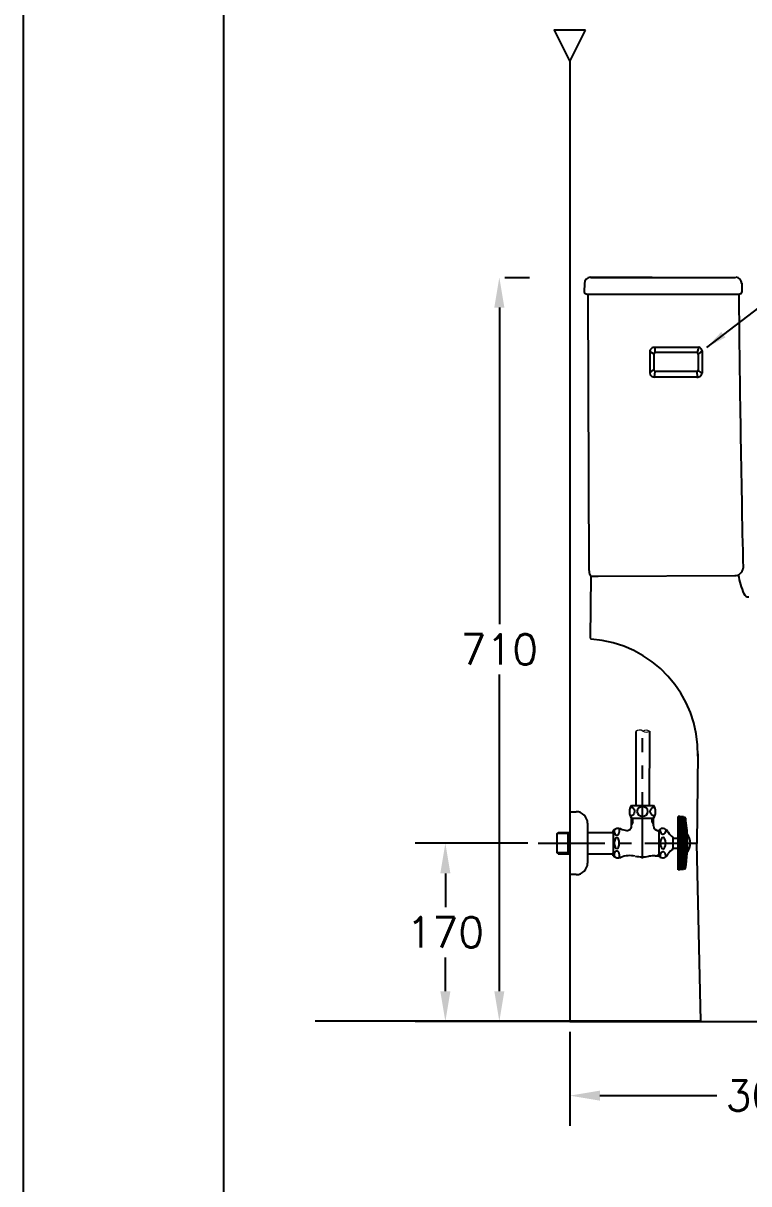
# Model space of a CAD drawing. Extents: x 61277 to 63703, y 58052 to 61482.
# Drawn here: x 61277 to 61969, y 58801 to 59908 of the extents above; entities that cross this region are included whole.
import ezdxf

# ---------------------------------------------------------------- set-up
doc = ezdxf.new("R2010")
doc.units = 0
doc.header["$MEASUREMENT"] = 0
doc.linetypes.add('CENTER', pattern=[50.8, 31.75, -6.35, 6.35, -6.35])
doc.layers.get('0').update_dxf_attribs({"linetype": 'CONTINUOUS'})
doc.layers.get('Defpoints').update_dxf_attribs({"linetype": 'CONTINUOUS'})
for name, color, linetype in [('1', 2, 'CONTINUOUS'), ('6', 5, 'CONTINUOUS'), ('CENTER', 1, 'CONTINUOUS'), ('DEFAULT', 7, 'CONTINUOUS'), ('Dim', 4, 'CONTINUOUS'), ('FAUCET', 4, 'CONTINUOUS'), ('MAIN', 7, 'CONTINUOUS'), ('YA', 7, 'CONTINUOUS')]:
    doc.layers.add(name, color=color, linetype=linetype)
doc.layers.add('AM_4', color=40, linetype='CONTINUOUS', lineweight=13)
doc.styles.add('h', font='', dxfattribs={"height": 30})
doc.styles.get("Standard").update_dxf_attribs({"font": 'txt.shx', "bigfont": 'ghs.shx'})
doc.styles.get('h').set_extended_font_data('Haansoft Batang')
doc.dimstyles.new('SERIM', dxfattribs={"dimscale": 10, "dimtxt": 3, "dimasz": 2, "dimexe": 1, "dimexo": 1.5, "dimgap": 1, "dimtad": 1, "dimtoh": 1, "dimdec": 0, "dimdsep": 46, "dimtxsty": 'h', "dimcen": -0.3, "dimclrt": 2, "dimadec": 0, "dimazin": 0, "dimtfac": 1, "dimtdec": 0, "dimtmove": 1, "dimatfit": 3, "dimfxl": 0, "dimtolj": 1, "dimtzin": 0, "dimarcsym": 0})
doc.dimstyles.get("Standard").update_dxf_attribs({"dimtxt": 0.18, "dimasz": 0.18, "dimexe": 0.18, "dimexo": 0.0625, "dimgap": 0.09, "dimtad": 0, "dimtih": 1, "dimtoh": 1, "dimdec": 4, "dimzin": 0, "dimdsep": 46, "dimtxsty": 'Standard', "dimcen": 0.09, "dimadec": 0, "dimazin": 0, "dimtfac": 1, "dimtdec": 4, "dimtofl": 0, "dimtmove": 0, "dimatfit": 0, "dimfxl": 0, "dimtolj": 1, "dimtzin": 0, "dimarcsym": 0})
doc.dimstyles.new('Standard$0', dxfattribs={"dimtxt": 0.18, "dimasz": 0.18, "dimexe": 0.18, "dimexo": 0.0625, "dimgap": 0.09, "dimtad": 0, "dimtih": 1, "dimtoh": 1, "dimdec": 4, "dimzin": 0, "dimdsep": 46, "dimtxsty": 'Standard', "dimcen": 0.09, "dimadec": 0, "dimazin": 0, "dimtfac": 1, "dimtdec": 4, "dimtofl": 0, "dimtmove": 0, "dimatfit": 3, "dimfxl": 0, "dimtolj": 1, "dimtzin": 0, "dimarcsym": 0})

# ---------------------------------------------------------------- blocks, each defined once
blk = doc.blocks.new('*D9')
at = {"layer": 'Defpoints', "color": 0}
for p in [(61798.6, 58955.6), (62103.3, 58955.6), (61798.6, 58884.8)]:
    blk.add_point(p, dxfattribs=at)
at = {"layer": 'Dim', "color": 0, "lineweight": -2}
for p, q in [((61798.6, 58945.6), (61798.6, 58856)), ((62103.3, 58945.6), (62103.3, 58856)), ((61827.4, 58884.8), (61938.8, 58884.8)), ((62074.5, 58884.8), (62030, 58884.8))]:
    blk.add_line(p, q, dxfattribs=at)
at = {"layer": 'Dim', "color": 0}
for points in [[(61827.4, 58889.6), (61827.4, 58880), (61798.6, 58884.8)], [(62074.5, 58889.6), (62074.5, 58880), (62103.3, 58884.8)]]:
    blk.add_solid(points, dxfattribs=at)
at = {"layer": 'Dim', "color": 0, "insert": (61984.4, 58884.8), "char_height": 28.8, "attachment_point": 5}
blk.add_mtext('\\A1;305', dxfattribs=at)
blk = doc.blocks.new('*D13')
at = {"layer": '1', "color": 0, "linetype": 'ByBlock', "lineweight": -2}
for p, q in [((61736.8, 59665.6), (61760.2, 59665.6)), ((61731.4, 59636.8), (61731.4, 59334.6)), ((61731.4, 58984.4), (61731.4, 59286.6)), ((61863.6, 58955.6), (61702.6, 58955.6))]:
    blk.add_line(p, q, dxfattribs=at)
at = {"layer": '1', "color": 0}
for points in [[(61726.6, 59636.8), (61736.2, 59636.8), (61731.4, 59665.6)], [(61726.6, 58984.4), (61736.2, 58984.4), (61731.4, 58955.6)]]:
    blk.add_solid(points, dxfattribs=at)
at = {"layer": 'Defpoints', "color": 0}
for p in [(61726.8, 59665.6), (61731.4, 58955.6), (61873.6, 58955.6)]:
    blk.add_point(p, dxfattribs=at)
at = {"layer": '1', "color": 0, "insert": (61731.4, 59310.6), "char_height": 28.8, "attachment_point": 5}
blk.add_mtext('\\A1;710', dxfattribs=at)
blk = doc.blocks.new('*D15')
at = {"layer": '1', "color": 0, "linetype": 'ByBlock', "lineweight": -2}
for p, q in [((61758.6, 59125.7), (61651.1, 59125.7)), ((61679.9, 59096.9), (61679.9, 59064.7)), ((61679.9, 58984.4), (61679.9, 59016.7)), ((61758.6, 58955.6), (61651.1, 58955.6))]:
    blk.add_line(p, q, dxfattribs=at)
at = {"layer": '1', "color": 0}
for points in [[(61675.1, 59096.9), (61684.7, 59096.9), (61679.9, 59125.7)], [(61675.1, 58984.4), (61684.7, 58984.4), (61679.9, 58955.6)]]:
    blk.add_solid(points, dxfattribs=at)
at = {"layer": 'Defpoints', "color": 0}
for p in [(61768.6, 59125.7), (61679.9, 58955.6), (61768.6, 58955.6)]:
    blk.add_point(p, dxfattribs=at)
at = {"layer": '1', "color": 0, "insert": (61679.9, 59040.7), "char_height": 28.8, "attachment_point": 5}
blk.add_mtext('\\A1;170', dxfattribs=at)

msp = doc.modelspace()

# ---------------------------------------------------------------- linework, layer by layer
for p, q in [((61874.9, 59594.7), (61878.9, 59592.6)), ((61879.9, 59598.8), (61879.9, 59593.9)), ((61921.6, 59598.8), (61920.1, 59593.9)), ((61924.9, 59595.6), (61921.1, 59592.4)), ((61874.9, 59574.4), (61878.9, 59577.5)), ((61879.4, 59570.4), (61880.1, 59575.6)), ((61920.6, 59570.4), (61920.1, 59575.6)), ((61924.9, 59574.3), (61921.1, 59576.8))]:
    msp.add_line(p, q)
for centre, radius, start, end in [((61880.4, 59592.5), 1.43, 101.7858, 186.2046), ((61919.1, 59592.2), 1.94, 354.9548, 61.2904), ((61881.1, 59577.5), 2.16, 172.0736, 242.2832), ((61919.5, 59577), 1.58, 290.6327, 10.2856)]:
    msp.add_arc(centre, radius, start, end)
at = {"layer": '1', "color": 7}
for p, q in [((61877.3, 59665.6), (61818.3, 59665.6)), ((61923.8, 58955.7), (61555.5, 58955.7))]:
    msp.add_line(p, q, dxfattribs=at)
at = {"layer": '6', "color": 0}
for p, q in [((61861.6, 59232.1), (61861.6, 59161.7)), ((61874.6, 59232.6), (61874.3, 59161.7)), ((61857.5, 59161.7), (61861.6, 59161.7)), ((61861.6, 59161.7), (61878.5, 59161.7)), ((61798.6, 59155.7), (61804.6, 59155.7)), ((61857.5, 59149.7), (61878.5, 59149.7)), ((61857.5, 59141.8), (61857.5, 59149.7)), ((61857.5, 59145.7), (61858.7, 59145.7)), ((61858.7, 59145.7), (61857.5, 59143.6)), ((61858.7, 59145.7), (61858.7, 59149.7)), ((61877.2, 59145.7), (61877.2, 59149.7)), ((61877.2, 59145.7), (61878.5, 59145.7)), ((61877.2, 59145.7), (61878.5, 59143.6)), ((61878.5, 59142.2), (61878.5, 59149.7)), ((61903.5, 59151.2), (61902, 59151.2)), ((61902, 59150.2), (61902, 59151.2)), ((61902, 59125.7), (61902, 59150.2)), ((61903.5, 59151), (61903.5, 59151.2)), ((61903.5, 59151), (61903.5, 59125.7)), ((61907, 59150.3), (61903.5, 59150.3)), ((61907, 59149.3), (61903.5, 59149.3)), ((61907, 59148.3), (61903.5, 59148.3)), ((61907, 59147.3), (61903.5, 59147.3)), ((61907, 59146.3), (61903.5, 59146.3)), ((61907, 59150.7), (61903.8, 59150.7)), ((61907, 59150.7), (61907, 59125.7)), ((61907.5, 59150.2), (61907, 59150.7)), ((61907.5, 59150.2), (61907.5, 59125.7)), ((61908.3, 59150.2), (61907.5, 59150.2)), ((61908.9, 59149.7), (61908.9, 59125.7)), ((61786.6, 59135), (61787.6, 59136)), ((61797.1, 59135), (61786.6, 59135)), ((61786.7, 59116.5), (61786.7, 59135)), ((61787.6, 59136), (61798.6, 59136)), ((61797.1, 59115.5), (61797.1, 59136)), ((61797.1, 59135), (61798.1, 59136)), ((61815.6, 59144.7), (61815.6, 59106.7)), ((61815.6, 59136), (61840, 59136)), ((61840, 59135), (61840, 59137.7)), ((61840, 59135), (61840, 59116.5)), ((61883, 59137), (61881.7, 59137.9)), ((61883, 59137), (61883, 59137.7)), ((61883, 59137.7), (61883.9, 59137.7)), ((61883, 59137), (61883.9, 59137)), ((61883.9, 59137.7), (61883.9, 59138.5)), ((61883.9, 59113.7), (61883.9, 59137.7)), ((61892, 59137.1), (61892.5, 59136.1)), ((61907, 59145.3), (61903.5, 59145.3)), ((61907, 59144.3), (61903.5, 59144.3)), ((61907, 59143.3), (61903.5, 59143.3)), ((61907, 59142.3), (61903.5, 59142.3)), ((61907, 59141.3), (61903.5, 59141.3)), ((61907, 59140.3), (61903.5, 59140.3)), ((61907, 59139.3), (61903.5, 59139.3)), ((61907, 59138.3), (61903.5, 59138.3)), ((61907, 59137.3), (61903.5, 59137.3)), ((61907, 59136.3), (61903.5, 59136.3)), ((61907, 59135.3), (61903.5, 59135.3)), ((61896.9, 59131.5), (61896.9, 59130.5)), ((61896.9, 59130.5), (61896.9, 59121)), ((61896.9, 59130.5), (61902, 59130.5)), ((61902, 59100.2), (61902, 59125.7)), ((61907, 59134.3), (61903.5, 59134.3)), ((61907, 59133.3), (61903.5, 59133.3)), ((61907, 59132.3), (61903.5, 59132.3)), ((61907, 59131.3), (61903.5, 59131.3)), ((61907, 59130.3), (61903.5, 59130.3)), ((61907, 59129.3), (61903.5, 59129.3)), ((61907, 59128.3), (61903.5, 59128.3)), ((61907, 59127.3), (61903.5, 59127.3)), ((61907, 59126.3), (61903.5, 59126.3)), ((61903.5, 59100.4), (61903.5, 59125.7)), ((61907, 59125.1), (61903.5, 59125.1)), ((61907, 59124.1), (61903.5, 59124.1)), ((61907, 59100.7), (61907, 59125.7)), ((61907.5, 59101.2), (61907.5, 59125.7)), ((61908.9, 59101.7), (61908.9, 59125.7)), ((61797.1, 59116.5), (61786.6, 59116.5)), ((61787.6, 59115.5), (61786.6, 59116.5)), ((61787.6, 59115.5), (61798.6, 59115.5)), ((61798.1, 59115.5), (61797.1, 59116.5)), ((61815.6, 59115.5), (61840, 59115.5)), ((61840, 59113.7), (61840, 59116.5)), ((61840, 59115.5), (61840, 59115.3)), ((61880.2, 59113.7), (61883.9, 59113.7)), ((61883, 59114.5), (61881.7, 59113.7)), ((61883, 59113.7), (61883, 59114.5)), ((61883, 59114.5), (61883.9, 59114.5)), ((61883.9, 59113), (61883.9, 59113.7)), ((61892, 59114.4), (61892.5, 59115.4)), ((61896.9, 59121), (61902, 59121)), ((61896.9, 59120), (61896.9, 59121)), ((61907, 59123.1), (61903.5, 59123.1)), ((61907, 59122.1), (61903.5, 59122.1)), ((61907, 59121.1), (61903.5, 59121.1)), ((61907, 59120.1), (61903.5, 59120.1)), ((61907, 59119.1), (61903.5, 59119.1)), ((61907, 59118.1), (61903.5, 59118.1)), ((61907, 59117.1), (61903.5, 59117.1)), ((61907, 59116.1), (61903.5, 59116.1)), ((61907, 59115.1), (61903.5, 59115.1)), ((61907, 59114.1), (61903.5, 59114.1)), ((61907, 59113.1), (61903.5, 59113.1)), ((61907, 59112.1), (61903.5, 59112.1)), ((61907, 59111.1), (61903.5, 59111.1)), ((61907, 59110.1), (61903.5, 59110.1)), ((61907, 59109.1), (61903.5, 59109.1)), ((61907, 59108.1), (61903.5, 59108.1)), ((61907, 59107.1), (61903.5, 59107.1)), ((61907, 59106.1), (61903.5, 59106.1)), ((61907, 59105.1), (61903.5, 59105.1)), ((61907, 59104.1), (61903.5, 59104.1)), ((61907, 59103.1), (61903.5, 59103.1)), ((61907, 59102.1), (61903.5, 59102.1)), ((61804.6, 59095.7), (61798.6, 59095.7)), ((61903.5, 59100.2), (61902, 59100.2)), ((61907, 59101.1), (61903.5, 59101.1)), ((61903.5, 59100.2), (61903.5, 59100.4)), ((61907, 59100.7), (61903.8, 59100.7)), ((61907.5, 59101.2), (61907, 59100.7)), ((61908.3, 59101.2), (61907.5, 59101.2))]:
    msp.add_line(p, q, dxfattribs=at)
for centre, radius, start, end in [((61865.5, 59155.7), 10, 143.1301, 216.8699), ((61870.5, 59155.7), 10, 323.1301, 36.8699), ((61804.6, 59144.7), 11, 0, 90), ((61903.8, 59151), 0.3, 180, 270), ((61908.3, 59149.5), 0.7, 9.4934, 90), ((61766, 59125.7), 145, 1.9431, 9.4934), ((61844.9, 59132.7), 7, 69.0339, 134.5129), ((61856.2, 59162.5), 24.8, 249.0339, 262.2883), ((61853.5, 59141.8), 4, 262.2883, 0), ((61883, 59142.2), 4.5, 180, 270), ((61887.3, 59134.4), 5.36, 30, 130.4306), ((61904.7, 59143.1), 14, 210, 236.1902), ((61766, 59125.7), 145, 350.5066, 1.9431), ((61899.7, 59125.7), 14, 0.2473, 38.2141), ((61899.7, 59125.8), 14, 321.7859, 359.7527), ((61844.9, 59118.7), 7, 225.5, 290.9661), ((61856.2, 59089), 24.8, 79.2627, 110.9661), ((61868, 59150.7), 38, 259.2627, 279.3048), ((61880.2, 59075.7), 38, 90, 99.3048), ((61887.3, 59117.1), 5.36, 229.5694, 330), ((61904.7, 59108.4), 14, 123.8098, 150), ((61804.6, 59106.7), 11, 270, 0), ((61908.3, 59101.9), 0.7, 270, 350.5066), ((61903.8, 59100.4), 0.3, 90, 180)]:
    msp.add_arc(centre, radius, start, end, dxfattribs=at)
at = {"layer": '6', "color": 0, "extrusion": (0, 0, -1)}
for centre, major_axis, ratio, start_param, end_param in [((61855.3, 59156), (-5.23, 0), 0.866391, 1.824119, 4.49897), ((61880.7, 59156), (-5.23, 0), 0.866391, 4.942097, 7.58465), ((61843.5, 59138.2), (0, -5.22), 0.46009, 4.433611, 7.934688), ((61887.6, 59139.3), (0, -5.4), 0.478204, 4.79078, 7.834251), ((61843.5, 59113.3), (0, -5.22), 0.46009, 1.472186, 5.009627), ((61887.6, 59112.4), (0, -5.4), 0.478204, 1.540108, 4.68362)]:
    msp.add_ellipse(centre, major_axis=major_axis, ratio=ratio, start_param=start_param, end_param=end_param, dxfattribs=at)
for centre, major_axis, ratio in [((61868, 59156), (-5.23, 0), 0.866391), ((61843.5, 59125.7), (0, -5.22), 0.46009), ((61887.6, 59125.7), (0, -5.4), 0.478204)]:
    msp.add_ellipse(centre, major_axis=major_axis, ratio=ratio, dxfattribs=at)
at = {"layer": 'AM_4', "color": 0}
for centre, radius, start, end in [((61865.3, 59228.4), 5.19, 54.7411, 134.6651), ((61871.4, 59227.1), 6.35, 60, 120), ((61871.4, 59238.1), 6.35, 240, 300)]:
    msp.add_arc(centre, radius, start, end, dxfattribs=at)
at = {"layer": 'CENTER', "color": 0, "linetype": 'CENTER', "ltscale": 2}
for p, q in [((61868, 59111), (61868, 59225.9)), ((61768.6, 59125.7), (61920.1, 59125.7))]:
    msp.add_line(p, q, dxfattribs=at)
at = {"layer": 'DEFAULT', "color": 7}
for p, q in [((61815.2, 59649.6), (61960.1, 59649.6)), ((61798.6, 58955.6), (63306.4, 58955.6))]:
    msp.add_line(p, q, dxfattribs=at)
at = {"layer": 'Dim', "color": 7}
for p, q in [((61798.6, 59871.5), (61798.6, 58955.6)), ((61818.5, 59665.6), (61956.8, 59665.6)), ((61818.9, 59380.5), (61825.7, 59380.5)), ((61798.6, 58955.6), (61812.7, 58955.6))]:
    msp.add_line(p, q, dxfattribs=at)
at = {"layer": 'Dim', "color": 0}
msp.add_line((61825.7, 59380.5), (61956.3, 59381), dxfattribs=at)
at = {"layer": 'Dim', "color": 7}
for centre, radius, start, end in [((61969.5, 59365.6), 5, 200.9898, 270), ((61811.5, 59211.3), 109.4, 358.6279, 86.1286)]:
    msp.add_arc(centre, radius, start, end, dxfattribs=at)
at = {"layer": 'FAUCET', "color": 0}
for p, q in [((61874.9, 59594.7), (61874.9, 59574.4)), ((61878.9, 59592.6), (61878.9, 59577.2)), ((61919.9, 59598.8), (61879.9, 59598.8)), ((61920.1, 59593.9), (61880.1, 59593.9)), ((61921.1, 59592.4), (61921.1, 59576.8)), ((61924.9, 59595.6), (61924.9, 59574.3)), ((61919.9, 59570.4), (61879.9, 59570.4)), ((61920.1, 59575.6), (61880.1, 59575.6))]:
    msp.add_line(p, q, dxfattribs=at)
for centre, radius, start, end in [((61879.4, 59594.3), 4.5, 83.4475, 175.1994), ((61920.8, 59594.6), 4.29, 13.4659, 101.1835), ((61879.4, 59574.9), 4.52, 187.1369, 276.583), ((61920.6, 59574.8), 4.41, 261.8824, 353.179)]:
    msp.add_arc(centre, radius, start, end, dxfattribs=at)
at = {"layer": 'MAIN', "color": 0}
for p, q in [((61812.6, 59659.9), (61812.5, 59651.4)), ((61962.7, 59659.9), (61962.8, 59651.4)), ((61815.7, 59649.6), (61816.8, 59386.5)), ((61923.8, 58955.7), (61919.9, 59125.4))]:
    msp.add_line(p, q, dxfattribs=at)
for points in [[(61813.6, 59901.5), (61783.6, 59901.5), (61798.6, 59871.5), (61813.6, 59901.5)], [(61920.9, 59211), (61920, 59125.4)]]:
    msp.add_lwpolyline(points, dxfattribs=at)
at = {"layer": 'MAIN', "flags": 128}
msp.add_lwpolyline([(61818.6, 59380.6), (61818.2, 59321.4, 0.315801), (61818.9, 59320.5)], format="xyb", dxfattribs=at)
at = {"layer": 'MAIN', "color": 0}
for centre, radius, start, end in [((61818.6, 59659.7), 5.95, 92.056, 180.7444), ((61956.8, 59659.7), 5.95, 359.2556, 88.3722), ((61815.2, 59652.6), 3, 204.9456, 270), ((85868.4, 59894), 23909.8, 180.5856, 181.21244), ((61960.1, 59652.6), 3, 270, 335.0544), ((61845.4, 59389.9), 28.8, 186.7179, 197.5279), ((61818.9, 59381.5), 1, 197.5279, 270), ((61956, 59389), 8, 270, 353.4046), ((62030.6, 59393.3), 72.1, 189.2482, 204.1909)]:
    msp.add_arc(centre, radius, start, end, dxfattribs=at)
at = {"layer": 'YA', "color": 7}
msp.add_line((61468.4, 58194.5), (61468.4, 60292.3), dxfattribs=at)
at = {"layer": 'YA', "color": 0}
msp.add_lwpolyline([(61277, 58052), (63702.5, 58052), (63702.5, 61482.4), (61277, 61482.4)], close=True, dxfattribs=at)

# ---------------------------------------------------------------- dimensions: what is measured, and where the dimension line sits
at = {"layer": '1', "color": 7}
dim = msp.add_linear_dim(base=(61731.4, 58955.6), p1=(61726.8, 59665.6), p2=(61873.6, 58955.6), angle=90, dimstyle='Standard$0', override={"dimscale": 160, "dimgap": 0.06, "dimdec": 0, "dimarcsym": 1}, dxfattribs=at)
dim.commit()
dim.dimension.update_dxf_attribs({"geometry": '*D13', "text_midpoint": (61731.4, 59310.6), "dimtype": 160})
dim = msp.add_linear_dim(base=(61679.9, 58955.6), p1=(61768.6, 59125.7), p2=(61768.6, 58955.6), angle=90, dimstyle='Standard$0', override={"dimscale": 160, "dimgap": 0.06, "dimdec": 0, "dimarcsym": 1}, dxfattribs=at)
dim.commit()
dim.dimension.update_dxf_attribs({"geometry": '*D15', "text_midpoint": (61679.9, 59040.7)})
at = {"layer": 'Dim', "color": 7}
dim = msp.add_linear_dim(base=(61798.6, 58884.8), p1=(62103.3, 58955.6), p2=(61798.6, 58955.6), dimstyle='Standard', override={"dimscale": 160, "dimgap": 0.06, "dimdec": 0, "dimatfit": 3, "dimarcsym": 1}, dxfattribs=at)
dim.commit()
dim.dimension.update_dxf_attribs({"geometry": '*D9', "text_midpoint": (61984.4, 58884.8), "dimtype": 160})

# ---------------------------------------------------------------- leaders
at = {"layer": 'Dim', "color": 0}
msp.add_leader([(61929.3, 59598.8), (62014.3, 59663.6), (62034.3, 59663.6)], dimstyle='SERIM', override={"dimse1": 1}, dxfattribs=at)

doc.saveas('drawing.dxf')
